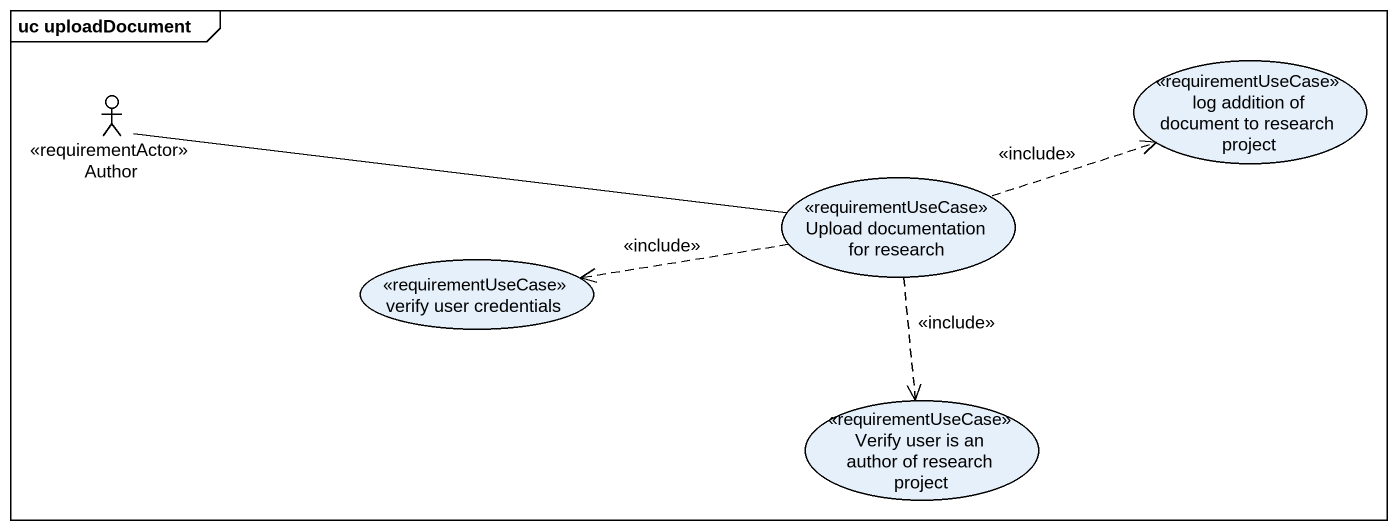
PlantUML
@startuml
mainframe uc uploadDocument
actor Author <<requirementActor>>
usecase "log addition of document to research project" as log_addition_of_document_to <<requirementUseCase>>
usecase "Upload documentation for research" as Upload_documentation_for <<requirementUseCase>>
usecase "verify user credentials" as verify_user_credentials <<requirementUseCase>>
usecase "Verify user is an author of research project" as Verify_user_is_an_author_of <<requirementUseCase>>
Author -right- Upload_documentation_for
Upload_documentation_for .right.> log_addition_of_document_to : <<include>>
Upload_documentation_for .left.> verify_user_credentials : <<include>>
Upload_documentation_for ..> Verify_user_is_an_author_of : <<include>>
@enduml
